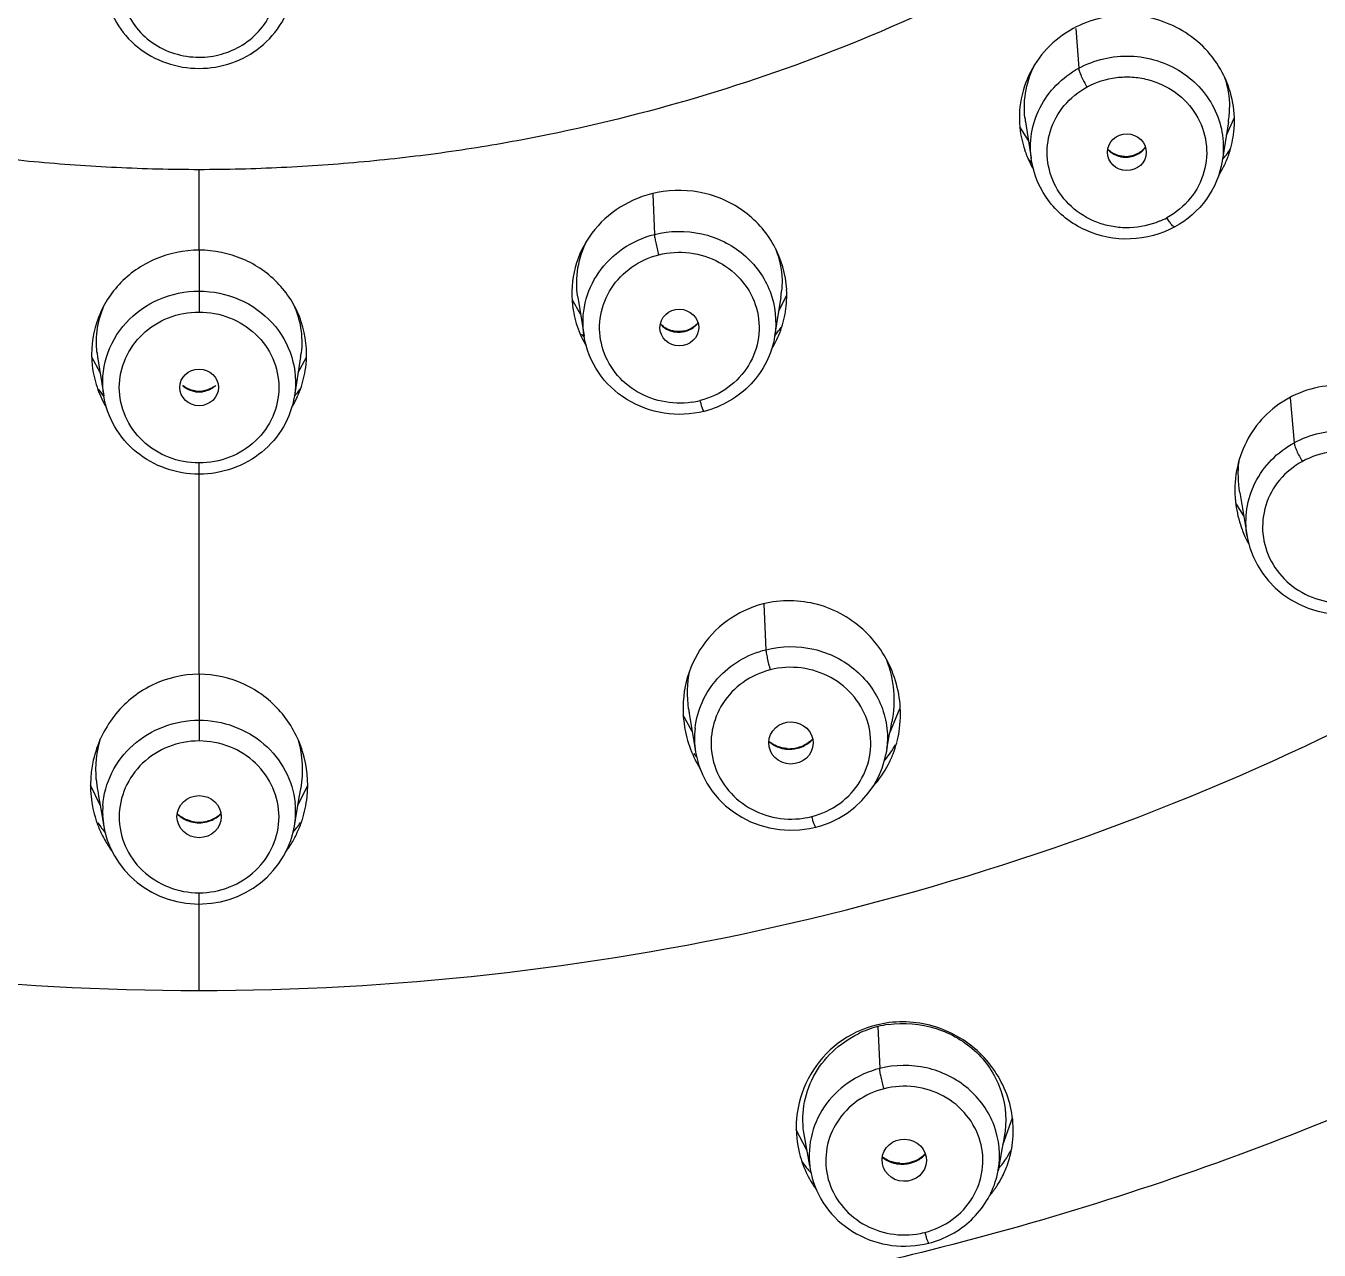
# Model space of a CAD drawing. Header units: millimetres. Extents: x 15137 to 17513, y -10160 to -6800.
# Drawn here: x 16530.08 to 16553.4, y -8311.03 to -8288.96 of the extents above; entities that cross this region are included whole.
import ezdxf

# ---------------------------------------------------------------- set-up
doc = ezdxf.new("R2010")
doc.units = ezdxf.units.MM

msp = doc.modelspace()

# ---------------------------------------------------------------- linework, layer by layer
at = {"linetype": 'Continuous'}
for p, q in [((16549.019, -8289.004), (16549.069, -8289.721)), ((16548.162, -8291.025), (16548.008, -8290.78)), ((16548.108, -8290.685), (16548.213, -8291.343)), ((16551.769, -8290.689), (16551.657, -8291.394)), ((16551.732, -8290.925), (16551.874, -8290.621)), ((16548.22, -8291.39), (16548.22, -8291.388)), ((16533.207, -8293.001), (16533.207, -8291.55)), ((16541.391, -8291.984), (16541.418, -8292.717)), ((16533.207, -8293.001), (16533.207, -8294.116)), ((16540.038, -8293.846), (16540.149, -8294.55)), ((16543.698, -8293.848), (16543.586, -8294.554)), ((16543.657, -8294.105), (16543.803, -8293.814)), ((16540.087, -8294.156), (16539.933, -8293.891)), ((16531.421, -8295.207), (16531.272, -8294.929)), ((16531.377, -8294.925), (16531.488, -8295.63)), ((16535.037, -8294.925), (16534.925, -8295.63)), ((16534.992, -8295.207), (16535.142, -8294.929)), ((16552.882, -8295.666), (16552.953, -8296.474)), ((16533.207, -8297.04), (16533.207, -8296.838)), ((16533.207, -8300.647), (16533.207, -8297.04)), ((16552.046, -8297.791), (16551.901, -8297.56)), ((16551.976, -8297.371), (16552.011, -8297.585)), ((16552.011, -8297.585), (16552.084, -8298.019)), ((16552.084, -8298.019), (16552.108, -8298.161)), ((16543.391, -8299.379), (16543.428, -8300.204)), ((16533.207, -8300.647), (16533.207, -8301.476)), ((16545.663, -8301.706), (16545.852, -8301.254)), ((16533.207, -8301.476), (16533.207, -8301.85)), ((16542.1, -8301.68), (16541.937, -8301.385)), ((16545.686, -8301.582), (16545.701, -8301.506)), ((16545.629, -8301.893), (16545.659, -8301.729)), ((16545.659, -8301.729), (16545.673, -8301.654)), ((16545.673, -8301.654), (16545.686, -8301.582)), ((16542.141, -8301.929), (16542.161, -8302.052)), ((16545.612, -8301.985), (16545.592, -8302.092)), ((16545.612, -8301.985), (16545.629, -8301.893)), ((16531.423, -8303.01), (16531.249, -8302.646)), ((16534.988, -8303.016), (16535.165, -8302.646)), ((16531.378, -8302.752), (16531.394, -8302.843)), ((16531.394, -8302.843), (16531.423, -8303.009)), ((16534.944, -8303.274), (16535.007, -8302.905)), ((16531.423, -8303.009), (16531.47, -8303.286)), ((16531.47, -8303.286), (16531.49, -8303.396)), ((16534.925, -8303.388), (16534.944, -8303.274)), ((16534.925, -8303.388), (16534.925, -8303.388)), ((16533.207, -8304.791), (16533.207, -8304.588)), ((16533.207, -8306.35), (16533.207, -8304.791)), ((16545.448, -8307), (16545.48, -8307.755)), ((16547.699, -8309.132), (16547.873, -8308.645)), ((16544.167, -8309.227), (16543.976, -8308.863)), ((16544.218, -8309.511), (16544.122, -8308.976)), ((16547.726, -8308.989), (16547.699, -8309.132)), ((16547.691, -8309.178), (16547.614, -8309.602)), ((16547.699, -8309.132), (16547.691, -8309.178)), ((16544.234, -8309.601), (16544.238, -8309.622)), ((16547.611, -8309.624), (16547.616, -8309.603))]:
    msp.add_line(p, q, dxfattribs=at)
for points in [[(16552.108, -8298.161), (16552.115, -8298.202), (16552.157, -8298.367), (16552.216, -8298.527), (16552.291, -8298.68), (16552.383, -8298.826), (16552.489, -8298.962), (16552.61, -8299.088), (16552.745, -8299.201), (16552.89, -8299.3), (16553.046, -8299.385), (16553.21, -8299.455), (16553.381, -8299.507), (16553.556, -8299.543), (16553.733, -8299.561), (16553.912, -8299.563), (16554.089, -8299.546), (16554.264, -8299.513), (16554.434, -8299.462), (16554.595, -8299.396), (16554.694, -8299.346)], [(16542.043, -8301.338), (16542.045, -8301.352), (16542.141, -8301.929)], [(16542.161, -8302.05), (16542.175, -8302.127), (16542.22, -8302.293), (16542.283, -8302.455), (16542.364, -8302.61), (16542.461, -8302.757), (16542.574, -8302.893), (16542.7, -8303.017), (16542.841, -8303.129), (16542.992, -8303.225), (16543.152, -8303.307), (16543.321, -8303.371), (16543.495, -8303.419), (16543.674, -8303.449), (16543.855, -8303.461), (16544.036, -8303.455), (16544.213, -8303.431), (16544.329, -8303.406)], [(16544.329, -8303.406), (16544.42, -8303.38), (16544.585, -8303.32), (16544.743, -8303.244), (16544.893, -8303.151), (16545.033, -8303.045), (16545.16, -8302.925), (16545.274, -8302.793), (16545.373, -8302.651), (16545.457, -8302.499), (16545.524, -8302.34), (16545.574, -8302.175), (16545.592, -8302.092)], [(16535.007, -8302.905), (16535.035, -8302.742), (16535.036, -8302.734)], [(16531.489, -8303.395), (16531.508, -8303.488), (16531.551, -8303.637), (16531.608, -8303.782), (16531.679, -8303.922), (16531.764, -8304.055), (16531.861, -8304.179), (16531.97, -8304.295), (16532.089, -8304.4), (16532.218, -8304.494), (16532.355, -8304.577), (16532.5, -8304.646), (16532.651, -8304.703), (16532.807, -8304.746), (16532.966, -8304.774), (16533.125, -8304.789), (16533.207, -8304.791)], [(16533.207, -8304.791), (16533.27, -8304.789), (16533.43, -8304.777), (16533.59, -8304.749), (16533.746, -8304.708), (16533.898, -8304.652), (16534.044, -8304.583), (16534.183, -8304.502), (16534.313, -8304.408), (16534.434, -8304.303), (16534.544, -8304.187), (16534.642, -8304.062), (16534.728, -8303.929), (16534.801, -8303.789), (16534.859, -8303.643), (16534.903, -8303.493), (16534.925, -8303.388)]]:
    msp.add_lwpolyline(points, dxfattribs=at)
for centre, radius, start, end in [((16550.1, -8290.426), 1.689, 350.966, 359.8561), ((16549.731, -8290.433), 1.642, 186.3181, 188.8121), ((16549.85, -8290.604), 1.851, 192.3912, 198.5396), ((16550.037, -8290.673), 1.84, 347.8132, 354.0028), ((16549.887, -8290.592), 1.891, 198.542, 205.6206), ((16549.893, -8290.915), 0.403, 221.7337, 229.5155), ((16549.929, -8290.872), 0.438, 298.6298, 303.6816), ((16550.035, -8289.983), 2.137, 319.7021, 322.5983), ((16550.041, -8290.675), 1.836, 334.7744, 341.6461), ((16550.043, -8289.99), 2.126, 322.5978, 326.063), ((16550.03, -8290.671), 1.847, 341.6452, 347.8139), ((16549.826, -8289.948), 2.182, 219.9377, 222.9022), ((16549.901, -8290.585), 1.906, 205.6168, 210.6552), ((16549.917, -8290.87), 0.455, 260.7283, 268.257), ((16549.914, -8290.836), 0.476, 267.4275, 279.742), ((16549.916, -8290.869), 0.455, 268.3009, 283.3745), ((16550.04, -8290.674), 1.837, 329.1971, 334.7588), ((16550.034, -8290.67), 1.844, 327.8056, 329.1994), ((16549.918, -8291.032), 1.57, 292.6386, 298.1683), ((16542.031, -8293.58), 1.688, 350.8641, 354.8363), ((16541.947, -8293.815), 1.858, 350.9604, 3.2234), ((16541.786, -8293.78), 1.857, 189.3133, 195.4779), ((16541.823, -8293.768), 1.897, 195.5312, 207.6933), ((16541.888, -8294.073), 0.398, 317.6657, 322.9518), ((16541.945, -8293.815), 1.861, 338.6941, 344.8325), ((16541.939, -8293.813), 1.867, 344.832, 350.9415), ((16541.764, -8293.11), 2.176, 220.2454, 222.1833), ((16541.816, -8294.067), 0.391, 222.0251, 228.9854), ((16541.855, -8294.034), 0.447, 246.4049, 261.6374), ((16541.859, -8294.008), 0.461, 284.2285, 290.5), ((16541.872, -8294.057), 0.42, 306.2338, 313.7901), ((16541.879, -8294.065), 0.409, 313.8013, 317.652), ((16541.973, -8293.138), 2.139, 319.077, 324.6921), ((16541.94, -8293.813), 1.866, 333.3648, 338.6805), ((16541.842, -8293.759), 1.917, 207.6775, 210.1425), ((16541.925, -8293.805), 1.883, 328.4276, 333.366), ((16533.024, -8294.659), 1.669, 186.4621, 189.0888), ((16533.39, -8294.659), 1.669, 350.9136, 353.2218), ((16533.143, -8294.873), 1.875, 186.348, 198.61), ((16533.271, -8294.873), 1.874, 341.7958, 353.9763), ((16533.152, -8294.869), 1.884, 198.6354, 204.73), ((16533.262, -8294.869), 1.883, 335.6923, 341.7708), ((16533.092, -8294.209), 2.145, 217.2158, 221.5098), ((16533.169, -8294.861), 1.903, 204.7256, 208.2795), ((16533.207, -8295.105), 0.453, 261.9249, 269.9688), ((16533.207, -8295.074), 0.471, 262.4057, 269.9627), ((16533.206, -8295.074), 0.471, 270.0373, 277.5986), ((16533.206, -8295.105), 0.453, 270.031, 278.0673), ((16533.245, -8294.862), 1.902, 331.7219, 335.6962), ((16533.32, -8294.208), 2.147, 318.5034, 322.7), ((16541.857, -8294.148), 1.611, 278.3318, 283.7672), ((16533.173, -8294.859), 1.908, 208.2789, 210.7569), ((16533.24, -8294.859), 1.908, 329.0176, 329.6671), ((16533.241, -8294.859), 1.907, 329.6671, 331.7228), ((16553.925, -8297.322), 2.039, 185.974, 197.883), ((16553.962, -8297.309), 2.078, 197.8844, 204.6939), ((16553.967, -8297.307), 2.084, 204.6916, 208.8615), ((16544.124, -8300.995), 2.109, 187.5251, 189.3544), ((16543.983, -8301.266), 2.05, 188.9037, 194.8731), ((16543.711, -8301.798), 1.571, 173.4181, 189.2357), ((16543.863, -8301.366), 1.993, 345.0406, 350.9736), ((16543.999, -8301.261), 2.066, 194.904, 206.7725), ((16543.854, -8301.429), 0.571, 256.5896, 263.572), ((16543.853, -8301.379), 0.61, 265.8814, 278.0584), ((16543.855, -8301.392), 0.597, 278.0203, 284.1894), ((16543.858, -8301.43), 0.569, 284.2372, 298.1608), ((16543.812, -8300.764), 2.271, 323.3355, 327.4268), ((16543.891, -8301.374), 1.963, 338.8588, 345.0414), ((16543.787, -8300.748), 2.3, 327.4224, 329.4671), ((16544.115, -8300.529), 2.52, 217.8807, 219.6984), ((16543.995, -8301.263), 2.063, 206.7773, 208.767), ((16543.843, -8300.787), 2.232, 320.6114, 323.3315), ((16543.906, -8301.378), 1.948, 332.7668, 337.2844), ((16543.91, -8301.38), 1.943, 337.2856, 338.846), ((16543.989, -8301.266), 2.055, 208.7664, 211.6299), ((16543.919, -8301.386), 1.932, 318.2867, 332.773), ((16533.391, -8302.398), 2.044, 184.0291, 189.9756), ((16532.977, -8302.379), 2.089, 350.2347, 351.1734), ((16533.122, -8302.646), 2.043, 348.0419, 354.0244), ((16533.276, -8302.649), 2.027, 191.9124, 197.6787), ((16533.025, -8303.128), 1.558, 176.0884, 182.1714), ((16533.393, -8303.125), 1.554, 357.5932, 5.8427), ((16533.138, -8302.649), 2.027, 342.3004, 348.0422), ((16533.267, -8302.652), 2.018, 197.6908, 203.9392), ((16533.355, -8301.993), 2.381, 214.0817, 219.5821), ((16533.038, -8303.126), 1.572, 182.1933, 189.8285), ((16533.207, -8302.708), 0.607, 256.1441, 269.9383), ((16533.207, -8302.742), 0.583, 256.2506, 269.9533), ((16533.206, -8302.708), 0.607, 270.0619, 283.8684), ((16533.206, -8302.742), 0.583, 270.0466, 283.7459), ((16533.054, -8301.99), 2.386, 320.7037, 326.099), ((16533.385, -8303.124), 1.562, 350.3018, 357.578), ((16533.147, -8302.652), 2.018, 336.0175, 342.2883), ((16543.89, -8301.77), 1.489, 278.0661, 284.1839), ((16533.267, -8302.652), 2.018, 203.9393, 205.5979), ((16533.262, -8302.654), 2.013, 205.5967, 209.9374), ((16533.151, -8302.654), 2.013, 330.0199, 334.4031), ((16533.146, -8302.652), 2.018, 334.4019, 336.0174), ((16533.244, -8302.665), 1.991, 209.9339, 216.2876), ((16533.17, -8302.665), 1.991, 323.4795, 330.0236), ((16545.918, -8308.833), 1.893, 105.0861, 115.7191), ((16545.915, -8308.823), 1.882, 104.3699, 105.0812), ((16545.911, -8308.849), 1.906, 98.3857, 104.0471), ((16545.996, -8308.22), 2.111, 327.2009, 331.8651), ((16546.059, -8308.877), 1.831, 345.2541, 349.3304), ((16546.056, -8308.876), 1.834, 349.3301, 351.5624), ((16545.877, -8308.819), 1.903, 194.4246, 206.8049), ((16545.881, -8308.126), 2.229, 215.9684, 220.4024), ((16545.885, -8308.903), 0.577, 254.8919, 262.3448), ((16545.884, -8308.838), 0.628, 266.1175, 278.1444), ((16545.886, -8308.851), 0.616, 278.1, 284.1888), ((16545.889, -8308.865), 0.6, 284.2186, 286.3656), ((16545.926, -8308.953), 0.516, 313.1057, 316.9211), ((16545.981, -8308.21), 2.129, 320.4243, 327.201), ((16546.07, -8308.879), 1.82, 340.402, 345.2544), ((16545.878, -8308.818), 1.904, 206.8092, 207.721), ((16545.875, -8308.131), 2.221, 220.4078, 222.535), ((16545.874, -8308.82), 1.9, 207.7198, 213.0176), ((16545.781, -8309.317), 1.573, 191.1517, 195.2968), ((16546.056, -8309.315), 1.586, 344.1424, 348.7672), ((16546.047, -8308.867), 1.846, 326.3649, 334.2764), ((16546.093, -8309.323), 1.548, 349.5784, 350.3837), ((16546.062, -8308.875), 1.829, 334.2891, 334.9566), ((16546.072, -8308.88), 1.817, 334.9533, 338.9052), ((16546.081, -8308.883), 1.809, 338.9101, 340.3979), ((16545.875, -8308.82), 1.901, 213.0236, 215.6199), ((16546.039, -8308.862), 1.855, 319.8357, 326.3659), ((16545.91, -8309.137), 1.62, 278.217, 283.6222)]:
    msp.add_arc(centre, radius, start, end, dxfattribs=at)
for centre, major_axis, ratio in [((16549.938, -8291.236), (0.35, -0.003), 0.945966), ((16541.867, -8294.397), (0.35, -0.002), 0.946303), ((16533.207, -8295.475), (0.35, 0), 0.946426), ((16543.879, -8301.886), (0.4, -0.006), 0.948309), ((16533.207, -8303.215), (0.4, 0), 0.948772), ((16545.923, -8309.409), (0.4, -0.014), 0.951309)]:
    msp.add_ellipse(centre, major_axis=major_axis, ratio=ratio, dxfattribs=at)
for points, knots in [([(16564.381, -8314.305), (16567.838, -8312.393), (16574.372, -8307.927), (16582.642, -8299.515), (16589.031, -8289.732), (16593.285, -8278.952), (16595.236, -8267.588), (16594.805, -8256.082), (16592.012, -8244.879), (16586.965, -8234.412), (16579.866, -8225.082), (16570.989, -8217.243), (16560.678, -8211.19), (16549.326, -8207.149), (16537.365, -8205.269), (16525.245, -8205.622), (16513.431, -8208.191), (16506.013, -8211.338), (16502.506, -8213.238)], [0, 0, 0, 0, 0.063059, 0.125441, 0.187164, 0.248341, 0.309174, 0.36992, 0.430848, 0.492201, 0.554154, 0.616784, 0.680067, 0.743881, 0.808029, 0.872266, 0.936332, 1, 1, 1, 1]), ([(16490.158, -8251.407), (16489.65, -8252.986), (16488.825, -8256.206), (16488.192, -8261.145), (16488.171, -8266.121), (16488.96, -8272.713), (16491.477, -8280.74), (16496.759, -8289.411), (16504.008, -8296.685), (16512.829, -8302.17), (16522.734, -8305.58), (16529.718, -8306.35), (16533.207, -8306.35)], [0, 0, 0, 0, 0.061272, 0.122397, 0.183469, 0.244587, 0.367105, 0.490819, 0.6161, 0.742973, 0.87113, 1, 1, 1, 1]), ([(16533.207, -8306.35), (16536.696, -8306.35), (16543.679, -8305.58), (16553.585, -8302.17), (16562.405, -8296.685), (16569.655, -8289.411), (16574.936, -8280.74), (16577.454, -8272.713), (16578.242, -8266.121), (16578.221, -8261.145), (16577.588, -8256.206), (16576.764, -8252.986), (16576.255, -8251.407)], [0, 0, 0, 0, 0.12887, 0.257027, 0.3839, 0.509181, 0.632895, 0.755413, 0.816531, 0.877603, 0.938728, 1, 1, 1, 1]), ([(16531.493, -8320.6), (16527.392, -8320.489), (16521.239, -8319.722), (16513.34, -8317.528), (16505.742, -8314.591), (16496.91, -8309.567), (16489.304, -8302.901), (16484.189, -8296.776), (16479.789, -8290.222), (16475.648, -8281.264), (16473.108, -8269.763), (16473.112, -8261.917), (16473.535, -8258.058)], [0, 0, 0, 0, 0.128621, 0.192791, 0.256745, 0.383633, 0.509158, 0.571464, 0.633428, 0.756283, 0.878292, 1, 1, 1, 1]), ([(16592.877, -8258.044), (16593.301, -8261.903), (16593.307, -8269.751), (16590.769, -8281.254), (16586.629, -8290.213), (16582.229, -8296.769), (16577.115, -8302.896), (16569.509, -8309.563), (16560.675, -8314.589), (16553.077, -8317.527), (16545.176, -8319.722), (16539.022, -8320.489), (16534.921, -8320.6)], [0, 0, 0, 0, 0.12171, 0.243718, 0.366572, 0.428535, 0.49084, 0.616364, 0.743251, 0.807206, 0.871376, 1, 1, 1, 1]), ([(16592.597, -8258.149), (16593, -8261.928), (16592.995, -8269.607), (16590.535, -8280.868), (16586.534, -8289.657), (16582.281, -8296.106), (16577.336, -8302.147), (16569.977, -8308.756), (16561.413, -8313.8), (16554.031, -8316.802), (16546.343, -8319.093), (16540.341, -8319.969), (16536.331, -8320.168)], [0, 0, 0, 0, 0.121758, 0.24381, 0.366687, 0.428646, 0.490941, 0.616431, 0.743275, 0.80721, 0.871365, 1, 1, 1, 1]), ([(16474.227, -8258.183), (16473.821, -8261.955), (16473.821, -8269.622), (16476.281, -8280.866), (16481.092, -8291.405), (16488.051, -8300.796), (16496.862, -8308.657), (16507.161, -8314.669), (16518.518, -8318.591), (16526.49, -8319.707), (16530.492, -8319.881)], [0, 0, 0, 0, 0.121821, 0.243933, 0.366866, 0.491007, 0.616541, 0.743419, 0.871379, 1, 1, 1, 1]), ([(16474.536, -8258.22), (16474.124, -8261.975), (16474.112, -8269.607), (16476.545, -8280.804), (16481.324, -8291.302), (16488.244, -8300.658), (16497.013, -8308.492), (16507.268, -8314.484), (16518.578, -8318.393), (16526.519, -8319.506), (16530.505, -8319.679)], [0, 0, 0, 0, 0.121789, 0.243869, 0.366776, 0.490906, 0.616444, 0.743343, 0.871338, 1, 1, 1, 1]), ([(16535.908, -8319.679), (16539.895, -8319.506), (16547.835, -8318.393), (16559.146, -8314.484), (16569.4, -8308.492), (16578.169, -8300.658), (16585.09, -8291.302), (16589.868, -8280.804), (16592.302, -8269.607), (16592.289, -8261.975), (16591.878, -8258.22)], [0, 0, 0, 0, 0.128662, 0.256656, 0.383555, 0.509093, 0.633223, 0.756131, 0.878211, 1, 1, 1, 1]), ([(16535.921, -8319.881), (16539.924, -8319.707), (16547.896, -8318.591), (16559.252, -8314.669), (16569.551, -8308.657), (16578.363, -8300.796), (16585.321, -8291.405), (16590.133, -8280.866), (16592.593, -8269.622), (16592.593, -8261.955), (16592.186, -8258.183)], [0, 0, 0, 0, 0.128621, 0.256581, 0.383459, 0.508993, 0.633134, 0.756067, 0.878179, 1, 1, 1, 1]), ([(16533.207, -8291.55), (16532.71, -8291.55), (16531.717, -8291.524), (16530.231, -8291.419), (16528.752, -8291.249), (16526.796, -8290.924), (16524.388, -8290.345), (16520.66, -8289.069), (16516.281, -8286.831), (16513.195, -8284.401), (16511.798, -8283.056)], [0, 0, 0, 0, 0.063166, 0.12633, 0.189451, 0.252524, 0.378435, 0.50397, 0.753232, 1, 1, 1, 1]), ([(16554.615, -8283.056), (16553.218, -8284.401), (16550.132, -8286.831), (16545.754, -8289.07), (16542.025, -8290.345), (16539.617, -8290.924), (16537.662, -8291.249), (16536.182, -8291.419), (16534.696, -8291.524), (16533.703, -8291.55), (16533.207, -8291.55)], [0, 0, 0, 0, 0.246768, 0.49603, 0.621565, 0.747475, 0.810549, 0.87367, 0.936833, 1, 1, 1, 1]), ([(16533.984, -8289.303), (16534.108, -8289.225), (16534.334, -8289.032), (16534.559, -8288.652), (16534.647, -8288.224), (16534.587, -8287.791), (16534.385, -8287.399), (16534.064, -8287.088), (16533.658, -8286.889), (16533.357, -8286.844), (16533.207, -8286.844)], [0, 0, 0, 0, 0.125982, 0.249793, 0.372145, 0.49436, 0.617817, 0.743373, 0.871037, 1, 1, 1, 1]), ([(16532.43, -8287.063), (16532.305, -8287.141), (16532.08, -8287.334), (16531.854, -8287.713), (16531.767, -8288.142), (16531.827, -8288.575), (16532.029, -8288.967), (16532.349, -8289.277), (16532.755, -8289.476), (16533.056, -8289.522), (16533.207, -8289.522)], [0, 0, 0, 0, 0.125982, 0.249793, 0.372145, 0.49436, 0.617817, 0.743373, 0.871037, 1, 1, 1, 1]), ([(16531.514, -8288.353), (16531.546, -8288.543), (16531.685, -8288.916), (16532.079, -8289.366), (16532.607, -8289.657), (16533.007, -8289.724), (16533.207, -8289.724)], [0, 0, 0, 0, 0.245834, 0.494379, 0.746111, 1, 1, 1, 1]), ([(16533.207, -8289.724), (16533.406, -8289.724), (16533.806, -8289.657), (16534.334, -8289.366), (16534.728, -8288.916), (16534.867, -8288.543), (16534.9, -8288.353)], [0, 0, 0, 0, 0.253891, 0.505621, 0.754165, 1, 1, 1, 1]), ([(16551.867, -8290.865), (16551.885, -8290.694), (16551.872, -8290.343), (16551.709, -8289.843), (16551.414, -8289.404), (16550.875, -8288.944), (16549.996, -8288.669), (16549.275, -8288.84), (16548.968, -8289.007)], [0, 0, 0, 0, 0.123428, 0.247367, 0.372135, 0.49787, 0.749268, 1, 1, 1, 1]), ([(16548.968, -8289.007), (16548.794, -8289.102), (16548.475, -8289.346), (16548.138, -8289.841), (16547.977, -8290.414), (16548, -8290.811), (16548.041, -8291.002)], [0, 0, 0, 0, 0.253039, 0.502895, 0.751108, 1, 1, 1, 1]), ([(16533.207, -8289.522), (16533.343, -8289.522), (16533.616, -8289.485), (16533.869, -8289.374), (16533.984, -8289.303)], [0, 0, 0, 0, 0.502103, 1, 1, 1, 1]), ([(16548.099, -8290.614), (16548.08, -8290.446), (16548.096, -8290.1), (16548.214, -8289.775), (16548.295, -8289.624)], [0, 0, 0, 0, 0.496869, 1, 1, 1, 1]), ([(16549.069, -8289.721), (16549.35, -8289.568), (16550.007, -8289.414), (16550.806, -8289.663), (16551.292, -8290.079), (16551.552, -8290.476), (16551.685, -8290.926), (16551.682, -8291.238), (16551.658, -8291.389)], [0, 0, 0, 0, 0.253908, 0.507263, 0.632728, 0.756286, 0.878401, 1, 1, 1, 1]), ([(16548.22, -8291.388), (16548.194, -8291.227), (16548.194, -8290.893), (16548.351, -8290.417), (16548.648, -8290.006), (16548.921, -8289.802), (16549.069, -8289.721)], [0, 0, 0, 0, 0.246328, 0.493948, 0.744925, 1, 1, 1, 1]), ([(16549.069, -8289.721), (16549.071, -8289.741), (16549.085, -8289.789), (16549.131, -8289.904), (16549.18, -8289.996), (16549.219, -8290.059)], [0, 0, 0, 0, 0.160292, 0.403128, 1, 1, 1, 1]), ([(16549.219, -8290.059), (16549.383, -8289.971), (16549.657, -8289.882), (16550.033, -8289.871), (16550.403, -8289.929), (16550.832, -8290.127), (16551.214, -8290.535), (16551.402, -8291.054), (16551.364, -8291.602), (16551.108, -8292.093), (16550.819, -8292.328), (16550.659, -8292.416)], [0, 0, 0, 0, 0.127706, 0.192212, 0.256633, 0.38369, 0.508188, 0.630339, 0.751773, 0.874581, 1, 1, 1, 1]), ([(16550.522, -8292.481), (16550.356, -8292.551), (16550.083, -8292.611), (16549.721, -8292.59), (16549.369, -8292.507), (16548.971, -8292.288), (16548.628, -8291.874), (16548.471, -8291.365), (16548.527, -8290.838), (16548.784, -8290.37), (16549.064, -8290.145), (16549.219, -8290.059)], [0, 0, 0, 0, 0.12817, 0.192689, 0.257015, 0.383732, 0.507891, 0.629926, 0.751471, 0.874463, 1, 1, 1, 1]), ([(16549.632, -8291.222), (16549.676, -8291.26), (16549.748, -8291.298), (16549.824, -8291.315), (16549.843, -8291.319)], [0, 0, 0, 0, 0.7461, 1, 1, 1, 1]), ([(16549.893, -8291.312), (16549.872, -8291.311), (16549.788, -8291.302), (16549.708, -8291.269), (16549.657, -8291.234)], [0, 0, 0, 0, 0.257775, 1, 1, 1, 1]), ([(16550.273, -8291.14), (16550.266, -8291.149), (16550.237, -8291.186), (16550.201, -8291.217), (16550.171, -8291.236)], [0, 0, 0, 0, 0.243403, 1, 1, 1, 1]), ([(16550.802, -8292.582), (16550.559, -8292.715), (16550.002, -8292.865), (16549.162, -8292.698), (16548.491, -8292.176), (16548.262, -8291.655), (16548.22, -8291.39)], [0, 0, 0, 0, 0.252575, 0.505415, 0.75481, 1, 1, 1, 1]), ([(16551.657, -8291.394), (16551.618, -8291.639), (16551.417, -8292.121), (16551.024, -8292.461), (16550.803, -8292.582)], [0, 0, 0, 0, 0.496099, 1, 1, 1, 1]), ([(16541.365, -8291.985), (16541.139, -8292.042), (16540.704, -8292.238), (16540.205, -8292.74), (16539.927, -8293.387), (16539.916, -8293.856), (16539.953, -8294.081)], [0, 0, 0, 0, 0.253974, 0.504388, 0.752253, 1, 1, 1, 1]), ([(16543.803, -8293.711), (16543.787, -8293.434), (16543.625, -8292.875), (16543.041, -8292.231), (16542.232, -8291.894), (16541.642, -8291.915), (16541.365, -8291.985)], [0, 0, 0, 0, 0.246323, 0.495062, 0.746947, 1, 1, 1, 1]), ([(16550.802, -8292.582), (16550.796, -8292.586), (16550.772, -8292.571), (16550.744, -8292.54), (16550.701, -8292.485), (16550.674, -8292.441), (16550.659, -8292.417)], [0, 0, 0, 0, 0.096753, 0.303473, 0.614197, 1, 1, 1, 1]), ([(16541.418, -8292.717), (16541.693, -8292.648), (16542.283, -8292.639), (16543.064, -8293.021), (16543.569, -8293.715), (16543.629, -8294.284), (16543.587, -8294.55)], [0, 0, 0, 0, 0.256585, 0.510219, 0.757265, 1, 1, 1, 1]), ([(16540.036, -8293.843), (16540.009, -8293.67), (16540.011, -8293.312), (16540.128, -8292.973), (16540.209, -8292.817)], [0, 0, 0, 0, 0.498183, 1, 1, 1, 1]), ([(16540.149, -8294.549), (16540.118, -8294.353), (16540.132, -8293.942), (16540.385, -8293.379), (16540.831, -8292.941), (16541.216, -8292.769), (16541.418, -8292.717)], [0, 0, 0, 0, 0.244859, 0.491894, 0.74357, 1, 1, 1, 1]), ([(16541.418, -8292.717), (16541.418, -8292.738), (16541.426, -8292.788), (16541.45, -8292.911), (16541.475, -8293.013), (16541.495, -8293.084)], [0, 0, 0, 0, 0.162542, 0.407357, 1, 1, 1, 1]), ([(16533.207, -8293.001), (16532.938, -8293.001), (16532.396, -8293.11), (16531.723, -8293.58), (16531.307, -8294.28), (16531.251, -8294.82), (16531.28, -8295.08)], [0, 0, 0, 0, 0.254099, 0.505224, 0.753151, 1, 1, 1, 1]), ([(16535.135, -8295.07), (16535.162, -8294.811), (16535.104, -8294.272), (16534.686, -8293.577), (16534.015, -8293.109), (16533.475, -8293.001), (16533.207, -8293.001)], [0, 0, 0, 0, 0.246824, 0.494762, 0.745903, 1, 1, 1, 1]), ([(16542.091, -8295.743), (16541.912, -8295.769), (16541.543, -8295.758), (16541.037, -8295.549), (16540.645, -8295.176), (16540.427, -8294.69), (16540.416, -8294.16), (16540.615, -8293.666), (16540.99, -8293.278), (16541.322, -8293.129), (16541.495, -8293.084)], [0, 0, 0, 0, 0.128619, 0.256102, 0.381179, 0.503841, 0.625429, 0.747898, 0.872709, 1, 1, 1, 1]), ([(16541.495, -8293.084), (16541.677, -8293.039), (16542.059, -8293.014), (16542.6, -8293.188), (16543.035, -8293.544), (16543.293, -8294.034), (16543.332, -8294.582), (16543.143, -8295.101), (16542.763, -8295.51), (16542.42, -8295.667), (16542.241, -8295.713)], [0, 0, 0, 0, 0.128453, 0.256218, 0.381691, 0.504568, 0.626076, 0.748287, 0.872853, 1, 1, 1, 1]), ([(16543.603, -8292.973), (16543.674, -8293.152), (16543.727, -8293.411), (16543.718, -8293.668), (16543.712, -8293.732)], [0, 0, 0, 0, 0.748682, 1, 1, 1, 1]), ([(16531.488, -8295.627), (16531.451, -8295.396), (16531.485, -8294.907), (16531.855, -8294.271), (16532.465, -8293.84), (16532.96, -8293.74), (16533.207, -8293.739)], [0, 0, 0, 0, 0.243618, 0.490413, 0.743012, 1, 1, 1, 1]), ([(16533.207, -8293.74), (16533.453, -8293.74), (16533.948, -8293.84), (16534.558, -8294.271), (16534.928, -8294.907), (16534.962, -8295.396), (16534.926, -8295.627)], [0, 0, 0, 0, 0.256988, 0.509587, 0.756382, 1, 1, 1, 1]), ([(16531.365, -8294.847), (16531.348, -8294.699), (16531.356, -8294.396), (16531.445, -8294.107), (16531.508, -8293.971)], [0, 0, 0, 0, 0.500122, 1, 1, 1, 1]), ([(16534.905, -8293.972), (16534.969, -8294.109), (16535.059, -8294.401), (16535.065, -8294.706), (16535.047, -8294.856)], [0, 0, 0, 0, 0.499866, 1, 1, 1, 1]), ([(16533.207, -8296.838), (16533.02, -8296.837), (16532.646, -8296.769), (16532.168, -8296.468), (16531.845, -8296.016), (16531.73, -8295.477), (16531.845, -8294.939), (16532.168, -8294.486), (16532.645, -8294.185), (16533.02, -8294.117), (16533.206, -8294.116)], [0, 0, 0, 0, 0.128225, 0.254579, 0.378252, 0.500003, 0.621752, 0.745423, 0.871775, 1, 1, 1, 1]), ([(16533.206, -8294.116), (16533.393, -8294.117), (16533.768, -8294.185), (16534.245, -8294.485), (16534.569, -8294.938), (16534.683, -8295.476), (16534.569, -8296.015), (16534.246, -8296.468), (16533.768, -8296.769), (16533.394, -8296.837), (16533.207, -8296.838)], [0, 0, 0, 0, 0.128221, 0.254572, 0.378244, 0.499993, 0.621743, 0.745415, 0.871771, 1, 1, 1, 1]), ([(16542.204, -8294.309), (16542.193, -8294.323), (16542.141, -8294.379), (16542.074, -8294.419), (16542.02, -8294.44)], [0, 0, 0, 0, 0.240727, 1, 1, 1, 1]), ([(16542.314, -8295.907), (16542.081, -8295.966), (16541.585, -8295.989), (16540.895, -8295.735), (16540.366, -8295.233), (16540.186, -8294.78), (16540.149, -8294.55)], [0, 0, 0, 0, 0.253591, 0.505891, 0.754686, 1, 1, 1, 1]), ([(16541.807, -8294.467), (16541.783, -8294.464), (16541.694, -8294.448), (16541.61, -8294.406), (16541.56, -8294.362)], [0, 0, 0, 0, 0.259976, 1, 1, 1, 1]), ([(16543.586, -8294.554), (16543.561, -8294.713), (16543.46, -8295.026), (16543.176, -8295.431), (16542.785, -8295.74), (16542.475, -8295.866), (16542.314, -8295.907)], [0, 0, 0, 0, 0.246514, 0.495072, 0.746362, 1, 1, 1, 1]), ([(16533.143, -8295.554), (16533.121, -8295.55), (16533.036, -8295.532), (16532.955, -8295.488), (16532.908, -8295.443)], [0, 0, 0, 0, 0.254502, 1, 1, 1, 1]), ([(16533.145, -8295.542), (16533.124, -8295.539), (16533.044, -8295.523), (16532.967, -8295.485), (16532.92, -8295.447)], [0, 0, 0, 0, 0.25841, 1, 1, 1, 1]), ([(16533.493, -8295.447), (16533.478, -8295.46), (16533.411, -8295.506), (16533.33, -8295.533), (16533.269, -8295.542)], [0, 0, 0, 0, 0.242405, 1, 1, 1, 1]), ([(16533.507, -8295.442), (16533.459, -8295.487), (16533.379, -8295.532), (16533.292, -8295.55), (16533.27, -8295.554)], [0, 0, 0, 0, 0.745464, 1, 1, 1, 1]), ([(16555.778, -8297.913), (16555.818, -8297.728), (16555.843, -8297.345), (16555.676, -8296.598), (16555.088, -8295.791), (16554.158, -8295.411), (16553.388, -8295.445), (16553.022, -8295.577), (16552.856, -8295.668)], [0, 0, 0, 0, 0.124173, 0.249021, 0.49849, 0.748897, 0.874824, 1, 1, 1, 1]), ([(16533.207, -8297.04), (16533.003, -8297.04), (16532.594, -8296.971), (16532.056, -8296.67), (16531.657, -8296.208), (16531.519, -8295.824), (16531.488, -8295.63)], [0, 0, 0, 0, 0.253953, 0.505696, 0.754231, 1, 1, 1, 1]), ([(16534.925, -8295.63), (16534.894, -8295.824), (16534.757, -8296.208), (16534.358, -8296.67), (16533.819, -8296.971), (16533.41, -8297.04), (16533.207, -8297.041)], [0, 0, 0, 0, 0.245768, 0.494306, 0.74605, 1, 1, 1, 1]), ([(16542.314, -8295.907), (16542.312, -8295.907), (16542.307, -8295.902), (16542.298, -8295.886), (16542.282, -8295.848), (16542.262, -8295.788), (16542.248, -8295.74), (16542.241, -8295.713)], [0, 0, 0, 0, 0.025692, 0.08102, 0.285784, 0.602274, 1, 1, 1, 1]), ([(16552.856, -8295.668), (16552.693, -8295.757), (16552.394, -8295.984), (16552.068, -8296.442), (16551.89, -8296.975), (16551.877, -8297.35), (16551.897, -8297.534)], [0, 0, 0, 0, 0.250488, 0.500128, 0.749683, 1, 1, 1, 1]), ([(16552.953, -8296.474), (16553.098, -8296.394), (16553.413, -8296.276), (16553.914, -8296.234), (16554.409, -8296.327), (16554.856, -8296.547), (16555.22, -8296.879), (16555.47, -8297.296), (16555.584, -8297.763), (16555.564, -8298.084), (16555.531, -8298.238)], [0, 0, 0, 0, 0.1272, 0.255247, 0.383047, 0.509756, 0.634476, 0.757097, 0.878618, 1, 1, 1, 1]), ([(16552.107, -8298.156), (16552.08, -8297.994), (16552.077, -8297.658), (16552.232, -8297.177), (16552.529, -8296.762), (16552.804, -8296.555), (16552.953, -8296.474)], [0, 0, 0, 0, 0.246473, 0.493991, 0.744864, 1, 1, 1, 1]), ([(16552.953, -8296.474), (16552.955, -8296.493), (16552.97, -8296.542), (16553.015, -8296.656), (16553.065, -8296.747), (16553.103, -8296.81)], [0, 0, 0, 0, 0.159021, 0.40691, 1, 1, 1, 1]), ([(16554.55, -8299.181), (16554.711, -8299.093), (16554.999, -8298.855), (16555.254, -8298.362), (16555.292, -8297.812), (16555.104, -8297.291), (16554.72, -8296.881), (16554.29, -8296.682), (16553.919, -8296.623), (16553.542, -8296.633), (16553.266, -8296.72), (16553.103, -8296.81)], [0, 0, 0, 0, 0.125198, 0.247947, 0.36952, 0.491802, 0.616411, 0.74356, 0.807964, 0.872422, 1, 1, 1, 1]), ([(16553.103, -8296.81), (16552.947, -8296.895), (16552.667, -8297.122), (16552.411, -8297.591), (16552.356, -8298.12), (16552.512, -8298.629), (16552.854, -8299.045), (16553.332, -8299.312), (16553.878, -8299.394), (16554.241, -8299.317), (16554.408, -8299.249)], [0, 0, 0, 0, 0.125551, 0.248525, 0.370162, 0.492266, 0.616461, 0.74324, 0.871619, 1, 1, 1, 1]), ([(16543.378, -8299.38), (16543.145, -8299.439), (16542.7, -8299.647), (16542.201, -8300.183), (16541.93, -8300.861), (16541.921, -8301.349), (16541.958, -8301.584)], [0, 0, 0, 0, 0.251266, 0.501184, 0.750501, 1, 1, 1, 1]), ([(16545.831, -8301.678), (16545.882, -8301.357), (16545.822, -8300.678), (16545.275, -8299.82), (16544.388, -8299.308), (16543.696, -8299.299), (16543.378, -8299.38)], [0, 0, 0, 0, 0.248176, 0.498004, 0.749083, 1, 1, 1, 1]), ([(16543.428, -8300.204), (16543.708, -8300.133), (16544.308, -8300.126), (16544.972, -8300.463), (16545.353, -8300.888), (16545.546, -8301.264), (16545.634, -8301.674), (16545.618, -8301.952), (16545.593, -8302.088)], [0, 0, 0, 0, 0.255697, 0.508254, 0.633105, 0.756168, 0.87809, 1, 1, 1, 1]), ([(16542.151, -8301.618), (16542.17, -8301.454), (16542.26, -8301.129), (16542.541, -8300.704), (16542.94, -8300.378), (16543.261, -8300.246), (16543.428, -8300.204)], [0, 0, 0, 0, 0.244805, 0.492512, 0.744382, 1, 1, 1, 1]), ([(16543.428, -8300.204), (16543.429, -8300.224), (16543.437, -8300.275), (16543.46, -8300.397), (16543.486, -8300.498), (16543.506, -8300.568)], [0, 0, 0, 0, 0.161269, 0.41119, 1, 1, 1, 1]), ([(16543.506, -8300.568), (16543.332, -8300.612), (16543, -8300.763), (16542.625, -8301.153), (16542.427, -8301.648), (16542.436, -8302.179), (16542.653, -8302.667), (16543.044, -8303.042), (16543.549, -8303.255), (16543.92, -8303.269), (16544.099, -8303.244)], [0, 0, 0, 0, 0.127246, 0.251977, 0.374476, 0.496081, 0.618727, 0.743801, 0.871256, 1, 1, 1, 1]), ([(16544.255, -8303.213), (16544.435, -8303.167), (16544.778, -8303.008), (16545.157, -8302.596), (16545.345, -8302.076), (16545.308, -8301.525), (16545.049, -8301.033), (16544.614, -8300.675), (16544.071, -8300.499), (16543.687, -8300.522), (16543.506, -8300.568)], [0, 0, 0, 0, 0.126928, 0.251433, 0.373782, 0.495427, 0.618416, 0.74398, 0.871676, 1, 1, 1, 1]), ([(16545.606, -8300.39), (16545.672, -8300.567), (16545.756, -8300.939), (16545.737, -8301.322), (16545.701, -8301.507)], [0, 0, 0, 0, 0.500577, 1, 1, 1, 1]), ([(16533.207, -8300.647), (16532.913, -8300.647), (16532.318, -8300.787), (16531.62, -8301.365), (16531.236, -8302.181), (16531.232, -8302.783), (16531.292, -8303.068)], [0, 0, 0, 0, 0.251515, 0.501971, 0.751274, 1, 1, 1, 1]), ([(16535.154, -8302.859), (16535.182, -8302.587), (16535.128, -8302.024), (16534.719, -8301.285), (16534.042, -8300.77), (16533.483, -8300.647), (16533.207, -8300.647)], [0, 0, 0, 0, 0.24867, 0.498039, 0.748523, 1, 1, 1, 1]), ([(16531.47, -8303.021), (16531.484, -8302.815), (16531.598, -8302.402), (16531.993, -8301.892), (16532.554, -8301.554), (16532.99, -8301.476), (16533.207, -8301.476)], [0, 0, 0, 0, 0.243534, 0.491181, 0.743798, 1, 1, 1, 1]), ([(16533.207, -8301.476), (16533.419, -8301.476), (16533.845, -8301.551), (16534.398, -8301.874), (16534.795, -8302.365), (16534.918, -8302.766), (16534.939, -8302.967)], [0, 0, 0, 0, 0.256138, 0.508696, 0.756474, 1, 1, 1, 1]), ([(16533.207, -8301.85), (16533.019, -8301.85), (16532.644, -8301.92), (16532.166, -8302.224), (16531.843, -8302.679), (16531.728, -8303.219), (16531.842, -8303.759), (16532.165, -8304.215), (16532.643, -8304.517), (16533.019, -8304.588), (16533.207, -8304.588)], [0, 0, 0, 0, 0.128179, 0.25445, 0.378149, 0.499918, 0.621667, 0.745361, 0.87172, 1, 1, 1, 1]), ([(16533.207, -8304.588), (16533.394, -8304.588), (16533.769, -8304.517), (16534.246, -8304.214), (16534.57, -8303.759), (16534.686, -8303.219), (16534.571, -8302.678), (16534.247, -8302.223), (16533.769, -8301.921), (16533.394, -8301.85), (16533.207, -8301.85)], [0, 0, 0, 0, 0.128014, 0.254311, 0.378119, 0.500011, 0.621874, 0.745635, 0.871911, 1, 1, 1, 1]), ([(16543.809, -8301.988), (16543.778, -8301.985), (16543.66, -8301.967), (16543.547, -8301.912), (16543.481, -8301.854)], [0, 0, 0, 0, 0.260929, 1, 1, 1, 1]), ([(16543.481, -8301.858), (16543.531, -8301.904), (16543.612, -8301.953), (16543.699, -8301.979), (16543.722, -8301.984)], [0, 0, 0, 0, 0.745356, 1, 1, 1, 1]), ([(16544.272, -8301.814), (16544.254, -8301.832), (16544.177, -8301.904), (16544.079, -8301.951), (16544.002, -8301.971)], [0, 0, 0, 0, 0.241119, 1, 1, 1, 1]), ([(16532.811, -8303.165), (16532.828, -8303.182), (16532.903, -8303.248), (16532.996, -8303.291), (16533.069, -8303.309)], [0, 0, 0, 0, 0.246739, 1, 1, 1, 1]), ([(16533.062, -8303.297), (16533.038, -8303.291), (16532.947, -8303.262), (16532.863, -8303.21), (16532.812, -8303.161)], [0, 0, 0, 0, 0.260048, 1, 1, 1, 1]), ([(16533.345, -8303.309), (16533.369, -8303.303), (16533.464, -8303.273), (16533.551, -8303.217), (16533.603, -8303.165)], [0, 0, 0, 0, 0.255345, 1, 1, 1, 1]), ([(16533.602, -8303.161), (16533.585, -8303.177), (16533.512, -8303.239), (16533.422, -8303.279), (16533.351, -8303.297)], [0, 0, 0, 0, 0.241431, 1, 1, 1, 1]), ([(16544.329, -8303.405), (16544.327, -8303.406), (16544.322, -8303.401), (16544.312, -8303.384), (16544.296, -8303.345), (16544.276, -8303.285), (16544.262, -8303.238), (16544.255, -8303.213)], [0, 0, 0, 0, 0.026478, 0.08193, 0.293899, 0.620539, 1, 1, 1, 1]), ([(16558.712, -8306.263), (16556.776, -8307.307), (16552.758, -8309.156), (16548.542, -8310.493), (16546.398, -8311.03)], [0, 0, 0, 0, 0.498796, 1, 1, 1, 1]), ([(16547.87, -8309.145), (16547.916, -8308.838), (16547.843, -8308.183), (16547.283, -8307.372), (16546.406, -8306.897), (16545.728, -8306.894), (16545.415, -8306.973)], [0, 0, 0, 0, 0.244191, 0.492998, 0.746025, 1, 1, 1, 1]), ([(16545.415, -8306.973), (16545.171, -8307.035), (16544.704, -8307.258), (16544.195, -8307.832), (16543.944, -8308.549), (16543.973, -8309.056), (16544.034, -8309.293)], [0, 0, 0, 0, 0.253848, 0.504803, 0.753108, 1, 1, 1, 1]), ([(16544.122, -8308.976), (16544.089, -8308.796), (16544.083, -8308.42), (16544.262, -8307.885), (16544.608, -8307.43), (16544.925, -8307.211), (16545.097, -8307.128)], [0, 0, 0, 0, 0.245974, 0.493063, 0.744147, 1, 1, 1, 1]), ([(16545.633, -8306.963), (16545.918, -8306.921), (16546.512, -8306.969), (16547.271, -8307.413), (16547.738, -8308.144), (16547.777, -8308.72), (16547.728, -8308.989)], [0, 0, 0, 0, 0.257042, 0.510121, 0.756703, 1, 1, 1, 1]), ([(16545.48, -8307.755), (16545.278, -8307.807), (16544.892, -8307.98), (16544.449, -8308.424), (16544.204, -8308.993), (16544.198, -8309.405), (16544.234, -8309.601)], [0, 0, 0, 0, 0.256478, 0.508081, 0.755056, 1, 1, 1, 1]), ([(16547.619, -8309.581), (16547.664, -8309.318), (16547.61, -8308.753), (16547.113, -8308.061), (16546.339, -8307.678), (16545.754, -8307.686), (16545.48, -8307.755)], [0, 0, 0, 0, 0.242746, 0.489761, 0.743373, 1, 1, 1, 1]), ([(16545.558, -8308.12), (16545.538, -8308.049), (16545.512, -8307.948), (16545.489, -8307.826), (16545.481, -8307.776), (16545.48, -8307.755)], [0, 0, 0, 0, 0.590136, 0.835388, 1, 1, 1, 1]), ([(16546.292, -8310.711), (16546.468, -8310.664), (16546.806, -8310.511), (16547.181, -8310.108), (16547.366, -8309.597), (16547.328, -8309.057), (16547.074, -8308.574), (16546.647, -8308.223), (16546.113, -8308.051), (16545.737, -8308.076), (16545.558, -8308.12)], [0, 0, 0, 0, 0.127152, 0.251722, 0.373925, 0.495425, 0.618294, 0.743758, 0.871533, 1, 1, 1, 1]), ([(16545.558, -8308.12), (16545.387, -8308.165), (16545.06, -8308.311), (16544.691, -8308.693), (16544.495, -8309.179), (16544.505, -8309.701), (16544.719, -8310.18), (16545.104, -8310.547), (16545.602, -8310.755), (16545.966, -8310.766), (16546.142, -8310.74)], [0, 0, 0, 0, 0.127305, 0.252129, 0.374597, 0.496181, 0.618833, 0.743895, 0.871381, 1, 1, 1, 1]), ([(16545.531, -8309.357), (16545.575, -8309.393), (16545.643, -8309.432), (16545.716, -8309.455), (16545.734, -8309.46)], [0, 0, 0, 0, 0.745622, 1, 1, 1, 1]), ([(16545.841, -8309.465), (16545.814, -8309.463), (16545.709, -8309.449), (16545.607, -8309.406), (16545.544, -8309.36)], [0, 0, 0, 0, 0.260409, 1, 1, 1, 1]), ([(16546.304, -8309.297), (16546.288, -8309.313), (16546.217, -8309.377), (16546.128, -8309.421), (16546.059, -8309.441)], [0, 0, 0, 0, 0.240263, 1, 1, 1, 1]), ([(16544.264, -8309.732), (16544.321, -8309.941), (16544.526, -8310.342), (16545.045, -8310.775), (16545.692, -8310.986), (16546.149, -8310.959), (16546.366, -8310.904)], [0, 0, 0, 0, 0.245604, 0.494661, 0.746815, 1, 1, 1, 1]), ([(16546.366, -8310.904), (16546.649, -8310.832), (16547.184, -8310.545), (16547.503, -8310.024), (16547.581, -8309.748)], [0, 0, 0, 0, 0.504765, 1, 1, 1, 1]), ([(16546.292, -8310.711), (16546.299, -8310.738), (16546.314, -8310.785), (16546.334, -8310.845), (16546.35, -8310.883), (16546.359, -8310.9), (16546.364, -8310.904), (16546.366, -8310.904)], [0, 0, 0, 0, 0.396804, 0.714164, 0.919235, 0.974319, 1, 1, 1, 1]), ([(16546.398, -8311.03), (16545.537, -8311.246), (16542.072, -8312.024), (16538.529, -8312.46), (16535.868, -8312.59)], [0, 0, 0, 0, 0.249807, 1, 1, 1, 1])]:
    msp.add_open_spline(points, degree=3, knots=knots, dxfattribs=at)
for points in [[(16551.694, -8289.869), (16551.757, -8290.048), (16551.789, -8290.24), (16551.789, -8290.43)], [(16549.657, -8291.234), (16549.634, -8291.218), (16549.612, -8291.2), (16549.593, -8291.18)], [(16550.138, -8291.256), (16550.094, -8291.28), (16550.045, -8291.297), (16549.995, -8291.306)], [(16550.021, -8291.312), (16550.06, -8291.303), (16550.098, -8291.289), (16550.132, -8291.27)], [(16550.132, -8291.27), (16550.189, -8291.239), (16550.239, -8291.195), (16550.276, -8291.142)], [(16541.534, -8294.343), (16541.574, -8294.386), (16541.623, -8294.421), (16541.676, -8294.444)], [(16541.79, -8294.476), (16541.849, -8294.485), (16541.91, -8294.482), (16541.968, -8294.467)], [(16541.972, -8294.455), (16541.918, -8294.468), (16541.862, -8294.472), (16541.807, -8294.467)], [(16541.968, -8294.467), (16542.022, -8294.454), (16542.075, -8294.429), (16542.12, -8294.396)], [(16551.976, -8297.371), (16551.945, -8297.187), (16551.939, -8296.998), (16551.96, -8296.813)], [(16542.033, -8301.271), (16542.003, -8301.045), (16542.011, -8300.811), (16542.055, -8300.587)], [(16531.352, -8302.542), (16531.335, -8302.296), (16531.362, -8302.044), (16531.431, -8301.807)], [(16534.996, -8301.836), (16535.07, -8302.115), (16535.086, -8302.415), (16535.042, -8302.7)], [(16543.79, -8301.996), (16543.859, -8302.004), (16543.931, -8301.999), (16543.998, -8301.982)], [(16544.127, -8301.932), (16544.181, -8301.903), (16544.232, -8301.864), (16544.273, -8301.818)], [(16545.808, -8309.475), (16545.882, -8309.485), (16545.96, -8309.481), (16546.033, -8309.462)], [(16546.033, -8309.462), (16546.079, -8309.45), (16546.124, -8309.433), (16546.165, -8309.411)], [(16546.165, -8309.411), (16546.206, -8309.389), (16546.245, -8309.361), (16546.279, -8309.329)]]:
    msp.add_open_spline(points, degree=3, dxfattribs=at)

doc.saveas('drawing.dxf')
